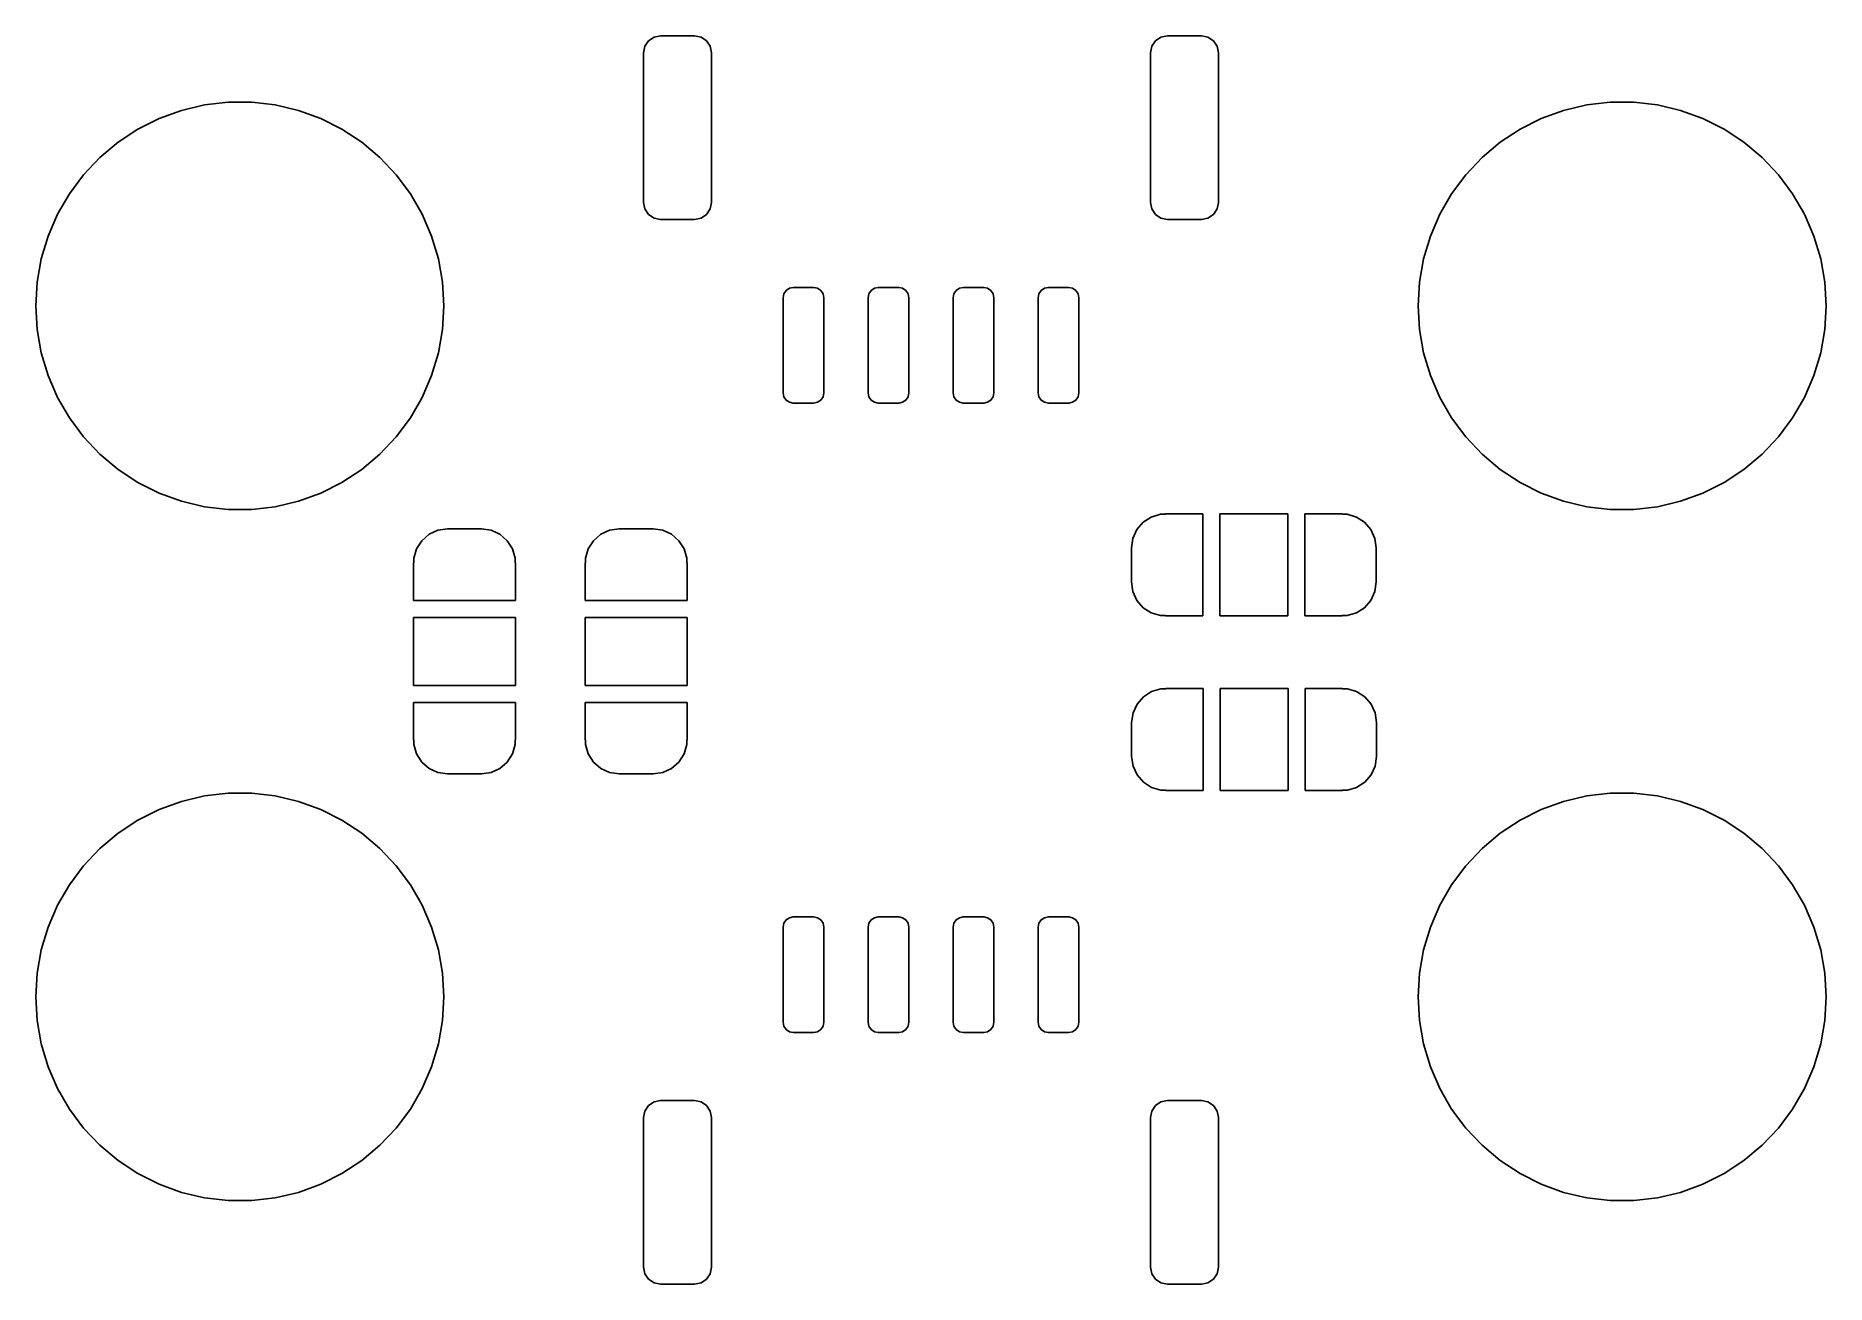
# Model space of a CAD drawing. Extents: x 3.88 to 4.92, y -3.17 to -2.44.
import ezdxf

# ---------------------------------------------------------------- set-up
doc = ezdxf.new("R2010")
doc.units = 0
doc.header["$MEASUREMENT"] = 0
doc.layers.add('BLACK', color=7, linetype='CONTINUOUS')

msp = doc.modelspace()

# ---------------------------------------------------------------- linework, layer by layer
at = {"layer": 'BLACK', "linetype": 'CONTINUOUS'}
for p, q in [((4.23654, -2.44658), (4.23974, -2.44445)), ((4.23974, -2.44445), (4.2435, -2.4437)), ((4.2435, -2.4437), (4.26319, -2.4437)), ((4.26319, -2.4437), (4.26696, -2.44445)), ((4.26696, -2.44445), (4.27015, -2.44658)), ((4.52985, -2.44658), (4.53304, -2.44445)), ((4.53304, -2.44445), (4.53681, -2.4437)), ((4.53681, -2.4437), (4.5565, -2.4437)), ((4.5565, -2.4437), (4.56026, -2.44445)), ((4.56026, -2.44445), (4.56346, -2.44658)), ((4.23366, -2.45354), (4.23441, -2.44978)), ((4.23366, -2.54016), (4.23366, -2.45354)), ((4.23441, -2.44978), (4.23654, -2.44658)), ((4.27015, -2.44658), (4.27228, -2.44978)), ((4.27228, -2.44978), (4.27303, -2.45354)), ((4.27303, -2.45354), (4.27303, -2.54016)), ((4.52697, -2.45354), (4.52772, -2.44978)), ((4.52697, -2.54016), (4.52697, -2.45354)), ((4.52772, -2.44978), (4.52985, -2.44658)), ((4.56346, -2.44658), (4.56559, -2.44978)), ((4.56559, -2.44978), (4.56634, -2.45354)), ((4.56634, -2.45354), (4.56634, -2.54016)), ((3.95322, -2.49155), (3.96613, -2.48685)), ((3.96613, -2.48685), (3.97949, -2.48368)), ((3.97949, -2.48368), (3.99313, -2.48209)), ((3.99313, -2.48209), (4.00687, -2.48209)), ((4.00687, -2.48209), (4.02051, -2.48368)), ((4.02051, -2.48368), (4.03387, -2.48685)), ((4.03387, -2.48685), (4.04678, -2.49155)), ((4.75322, -2.49155), (4.76613, -2.48685)), ((4.76613, -2.48685), (4.77949, -2.48368)), ((4.77949, -2.48368), (4.79313, -2.48209)), ((4.79313, -2.48209), (4.80687, -2.48209)), ((4.80687, -2.48209), (4.82051, -2.48368)), ((4.82051, -2.48368), (4.83387, -2.48685)), ((4.83387, -2.48685), (4.84678, -2.49155)), ((3.94094, -2.49771), (3.95322, -2.49155)), ((4.04678, -2.49155), (4.05906, -2.49771)), ((4.74094, -2.49771), (4.75322, -2.49155)), ((4.84678, -2.49155), (4.85906, -2.49771)), ((3.91895, -2.51409), (3.92947, -2.50526)), ((3.92947, -2.50526), (3.94094, -2.49771)), ((4.05906, -2.49771), (4.07053, -2.50526)), ((4.07053, -2.50526), (4.08105, -2.51409)), ((4.71895, -2.51409), (4.72947, -2.50526)), ((4.72947, -2.50526), (4.74094, -2.49771)), ((4.85906, -2.49771), (4.87053, -2.50526)), ((4.87053, -2.50526), (4.88105, -2.51409)), ((3.90952, -2.52408), (3.91895, -2.51409)), ((4.08105, -2.51409), (4.09048, -2.52408)), ((4.70952, -2.52408), (4.71895, -2.51409)), ((4.88105, -2.51409), (4.89048, -2.52408)), ((3.90132, -2.5351), (3.90952, -2.52408)), ((4.09048, -2.52408), (4.09868, -2.5351)), ((4.70132, -2.5351), (4.70952, -2.52408)), ((4.89048, -2.52408), (4.89868, -2.5351)), ((3.89445, -2.54699), (3.90132, -2.5351)), ((4.09868, -2.5351), (4.10555, -2.54699)), ((4.69445, -2.54699), (4.70132, -2.5351)), ((4.89868, -2.5351), (4.90555, -2.54699)), ((3.88901, -2.5596), (3.89445, -2.54699)), ((4.10555, -2.54699), (4.11099, -2.5596)), ((4.23441, -2.54392), (4.23366, -2.54016)), ((4.23654, -2.54712), (4.23441, -2.54392)), ((4.23974, -2.54925), (4.23654, -2.54712)), ((4.27015, -2.54712), (4.26696, -2.54925)), ((4.27228, -2.54392), (4.27015, -2.54712)), ((4.27303, -2.54016), (4.27228, -2.54392)), ((4.52772, -2.54392), (4.52697, -2.54016)), ((4.52985, -2.54712), (4.52772, -2.54392)), ((4.53304, -2.54925), (4.52985, -2.54712)), ((4.56346, -2.54712), (4.56026, -2.54925)), ((4.56559, -2.54392), (4.56346, -2.54712)), ((4.56634, -2.54016), (4.56559, -2.54392)), ((4.68901, -2.5596), (4.69445, -2.54699)), ((4.90555, -2.54699), (4.91099, -2.5596)), ((4.2435, -2.55), (4.23974, -2.54925)), ((4.26319, -2.55), (4.2435, -2.55)), ((4.26696, -2.54925), (4.26319, -2.55)), ((4.53681, -2.55), (4.53304, -2.54925)), ((4.5565, -2.55), (4.53681, -2.55)), ((4.56026, -2.54925), (4.5565, -2.55)), ((3.88507, -2.57276), (3.88901, -2.5596)), ((4.11099, -2.5596), (4.11493, -2.57276)), ((4.68507, -2.57276), (4.68901, -2.5596)), ((4.91099, -2.5596), (4.91493, -2.57276)), ((3.88269, -2.58629), (3.88507, -2.57276)), ((4.11493, -2.57276), (4.11731, -2.58629)), ((4.68269, -2.58629), (4.68507, -2.57276)), ((4.91493, -2.57276), (4.91731, -2.58629)), ((3.88189, -2.6), (3.88269, -2.58629)), ((4.11731, -2.58629), (4.11811, -2.6)), ((4.3161, -2.5911), (4.31802, -2.58982)), ((4.31802, -2.58982), (4.32028, -2.58937)), ((4.32028, -2.58937), (4.33209, -2.58937)), ((4.33209, -2.58937), (4.33435, -2.58982)), ((4.33435, -2.58982), (4.33626, -2.5911)), ((4.36531, -2.5911), (4.36723, -2.58982)), ((4.36723, -2.58982), (4.36949, -2.58937)), ((4.36949, -2.58937), (4.3813, -2.58937)), ((4.3813, -2.58937), (4.38356, -2.58982)), ((4.38356, -2.58982), (4.38548, -2.5911)), ((4.41452, -2.5911), (4.41644, -2.58982)), ((4.41644, -2.58982), (4.4187, -2.58937)), ((4.4187, -2.58937), (4.43051, -2.58937)), ((4.43051, -2.58937), (4.43277, -2.58982)), ((4.43277, -2.58982), (4.43469, -2.5911)), ((4.46374, -2.5911), (4.46565, -2.58982)), ((4.46565, -2.58982), (4.46791, -2.58937)), ((4.46791, -2.58937), (4.47972, -2.58937)), ((4.47972, -2.58937), (4.48198, -2.58982)), ((4.48198, -2.58982), (4.4839, -2.5911)), ((4.68189, -2.6), (4.68269, -2.58629)), ((4.91731, -2.58629), (4.91811, -2.6)), ((3.88269, -2.61371), (3.88189, -2.6)), ((4.11811, -2.6), (4.11731, -2.61371)), ((4.31437, -2.59528), (4.31482, -2.59302)), ((4.31437, -2.65039), (4.31437, -2.59528)), ((4.31482, -2.59302), (4.3161, -2.5911)), ((4.33626, -2.5911), (4.33754, -2.59302)), ((4.33754, -2.59302), (4.33799, -2.59528)), ((4.33799, -2.59528), (4.33799, -2.65039)), ((4.36358, -2.59528), (4.36403, -2.59302)), ((4.36358, -2.65039), (4.36358, -2.59528)), ((4.36403, -2.59302), (4.36531, -2.5911)), ((4.38548, -2.5911), (4.38676, -2.59302)), ((4.38676, -2.59302), (4.3872, -2.59528)), ((4.3872, -2.59528), (4.3872, -2.65039)), ((4.4128, -2.59528), (4.41324, -2.59302)), ((4.4128, -2.65039), (4.4128, -2.59528)), ((4.41324, -2.59302), (4.41452, -2.5911)), ((4.43469, -2.5911), (4.43597, -2.59302)), ((4.43597, -2.59302), (4.43642, -2.59528)), ((4.43642, -2.59528), (4.43642, -2.65039)), ((4.46201, -2.59528), (4.46246, -2.59302)), ((4.46201, -2.65039), (4.46201, -2.59528)), ((4.46246, -2.59302), (4.46374, -2.5911)), ((4.4839, -2.5911), (4.48518, -2.59302)), ((4.48518, -2.59302), (4.48563, -2.59528)), ((4.48563, -2.59528), (4.48563, -2.65039)), ((4.68269, -2.61371), (4.68189, -2.6)), ((4.91811, -2.6), (4.91731, -2.61371)), ((3.88507, -2.62724), (3.88269, -2.61371)), ((4.11731, -2.61371), (4.11493, -2.62724)), ((4.68507, -2.62724), (4.68269, -2.61371)), ((4.91731, -2.61371), (4.91493, -2.62724)), ((3.88901, -2.6404), (3.88507, -2.62724)), ((4.11493, -2.62724), (4.11099, -2.6404)), ((4.68901, -2.6404), (4.68507, -2.62724)), ((4.91493, -2.62724), (4.91099, -2.6404)), ((3.89445, -2.65301), (3.88901, -2.6404)), ((4.11099, -2.6404), (4.10555, -2.65301)), ((4.69445, -2.65301), (4.68901, -2.6404)), ((4.91099, -2.6404), (4.90555, -2.65301)), ((4.31482, -2.65265), (4.31437, -2.65039)), ((4.3161, -2.65457), (4.31482, -2.65265)), ((4.33754, -2.65265), (4.33626, -2.65457)), ((4.33799, -2.65039), (4.33754, -2.65265)), ((4.36403, -2.65265), (4.36358, -2.65039)), ((4.36531, -2.65457), (4.36403, -2.65265)), ((4.38676, -2.65265), (4.38548, -2.65457)), ((4.3872, -2.65039), (4.38676, -2.65265)), ((4.41324, -2.65265), (4.4128, -2.65039)), ((4.41452, -2.65457), (4.41324, -2.65265)), ((4.43597, -2.65265), (4.43469, -2.65457)), ((4.43642, -2.65039), (4.43597, -2.65265)), ((4.46246, -2.65265), (4.46201, -2.65039)), ((4.46374, -2.65457), (4.46246, -2.65265)), ((4.48518, -2.65265), (4.4839, -2.65457)), ((4.48563, -2.65039), (4.48518, -2.65265)), ((3.90132, -2.6649), (3.89445, -2.65301)), ((4.10555, -2.65301), (4.09868, -2.6649)), ((4.31802, -2.65585), (4.3161, -2.65457)), ((4.32028, -2.6563), (4.31802, -2.65585)), ((4.33209, -2.6563), (4.32028, -2.6563)), ((4.33435, -2.65585), (4.33209, -2.6563)), ((4.33626, -2.65457), (4.33435, -2.65585)), ((4.36723, -2.65585), (4.36531, -2.65457)), ((4.36949, -2.6563), (4.36723, -2.65585)), ((4.3813, -2.6563), (4.36949, -2.6563)), ((4.38356, -2.65585), (4.3813, -2.6563)), ((4.38548, -2.65457), (4.38356, -2.65585)), ((4.41644, -2.65585), (4.41452, -2.65457)), ((4.4187, -2.6563), (4.41644, -2.65585)), ((4.43051, -2.6563), (4.4187, -2.6563)), ((4.43277, -2.65585), (4.43051, -2.6563)), ((4.43469, -2.65457), (4.43277, -2.65585)), ((4.46565, -2.65585), (4.46374, -2.65457)), ((4.46791, -2.6563), (4.46565, -2.65585)), ((4.47972, -2.6563), (4.46791, -2.6563)), ((4.48198, -2.65585), (4.47972, -2.6563)), ((4.4839, -2.65457), (4.48198, -2.65585)), ((4.70132, -2.6649), (4.69445, -2.65301)), ((4.90555, -2.65301), (4.89868, -2.6649)), ((3.90952, -2.67592), (3.90132, -2.6649)), ((4.09868, -2.6649), (4.09048, -2.67592)), ((4.70952, -2.67592), (4.70132, -2.6649)), ((4.89868, -2.6649), (4.89048, -2.67592)), ((3.91895, -2.68591), (3.90952, -2.67592)), ((4.09048, -2.67592), (4.08105, -2.68591)), ((4.71895, -2.68591), (4.70952, -2.67592)), ((4.89048, -2.67592), (4.88105, -2.68591)), ((3.92947, -2.69474), (3.91895, -2.68591)), ((4.08105, -2.68591), (4.07053, -2.69474)), ((4.72947, -2.69474), (4.71895, -2.68591)), ((4.88105, -2.68591), (4.87053, -2.69474)), ((3.94094, -2.70229), (3.92947, -2.69474)), ((3.95322, -2.70845), (3.94094, -2.70229)), ((4.05906, -2.70229), (4.04678, -2.70845)), ((4.07053, -2.69474), (4.05906, -2.70229)), ((4.74094, -2.70229), (4.72947, -2.69474)), ((4.75322, -2.70845), (4.74094, -2.70229)), ((4.85906, -2.70229), (4.84678, -2.70845)), ((4.87053, -2.69474), (4.85906, -2.70229)), ((3.96613, -2.71315), (3.95322, -2.70845)), ((3.97949, -2.71632), (3.96613, -2.71315)), ((4.03387, -2.71315), (4.02051, -2.71632)), ((4.04678, -2.70845), (4.03387, -2.71315)), ((4.76613, -2.71315), (4.75322, -2.70845)), ((4.77949, -2.71632), (4.76613, -2.71315)), ((4.83387, -2.71315), (4.82051, -2.71632)), ((4.84678, -2.70845), (4.83387, -2.71315)), ((3.99313, -2.71791), (3.97949, -2.71632)), ((4.00687, -2.71791), (3.99313, -2.71791)), ((4.02051, -2.71632), (4.00687, -2.71791)), ((4.52275, -2.72528), (4.52746, -2.72225)), ((4.52746, -2.72225), (4.53284, -2.72067)), ((4.53284, -2.72067), (4.53564, -2.72067)), ((4.53564, -2.72067), (4.53564, -2.72047)), ((4.53564, -2.72047), (4.55729, -2.72047)), ((4.55729, -2.72047), (4.55729, -2.77953)), ((4.56713, -2.77953), (4.56713, -2.72047)), ((4.56713, -2.72047), (4.6065, -2.72047)), ((4.6065, -2.72047), (4.6065, -2.77953)), ((4.61635, -2.77953), (4.61635, -2.72047)), ((4.61635, -2.72047), (4.638, -2.72047)), ((4.638, -2.72047), (4.638, -2.72067)), ((4.638, -2.72067), (4.6408, -2.72067)), ((4.6408, -2.72067), (4.64618, -2.72225)), ((4.64618, -2.72225), (4.65089, -2.72528)), ((4.79313, -2.71791), (4.77949, -2.71632)), ((4.80687, -2.71791), (4.79313, -2.71791)), ((4.82051, -2.71632), (4.80687, -2.71791)), ((4.10528, -2.73593), (4.10951, -2.73226)), ((4.10951, -2.73226), (4.11461, -2.72993)), ((4.11461, -2.72993), (4.12016, -2.72913)), ((4.12016, -2.72913), (4.13984, -2.72913)), ((4.13984, -2.72913), (4.14539, -2.72993)), ((4.14539, -2.72993), (4.15049, -2.73226)), ((4.15049, -2.73226), (4.15472, -2.73593)), ((4.20467, -2.73593), (4.2089, -2.73226)), ((4.2089, -2.73226), (4.214, -2.72993)), ((4.214, -2.72993), (4.21955, -2.72913)), ((4.21955, -2.72913), (4.23923, -2.72913)), ((4.23923, -2.72913), (4.24478, -2.72993)), ((4.24478, -2.72993), (4.24987, -2.73226)), ((4.24987, -2.73226), (4.25411, -2.73593)), ((4.51595, -2.74016), (4.51675, -2.73461)), ((4.51675, -2.73461), (4.51908, -2.72951)), ((4.51908, -2.72951), (4.52275, -2.72528)), ((4.65089, -2.72528), (4.65456, -2.72951)), ((4.65456, -2.72951), (4.65689, -2.73461)), ((4.65689, -2.73461), (4.65769, -2.74016)), ((4.10067, -2.74602), (4.10225, -2.74064)), ((4.10225, -2.74064), (4.10528, -2.73593)), ((4.15472, -2.73593), (4.15775, -2.74064)), ((4.15775, -2.74064), (4.15933, -2.74602)), ((4.20006, -2.74602), (4.20164, -2.74064)), ((4.20164, -2.74064), (4.20467, -2.73593)), ((4.25411, -2.73593), (4.25714, -2.74064)), ((4.25714, -2.74064), (4.25872, -2.74602)), ((4.51595, -2.75984), (4.51595, -2.74016)), ((4.65769, -2.74016), (4.65769, -2.75984)), ((4.10047, -2.77047), (4.10047, -2.74882)), ((4.10047, -2.74882), (4.10067, -2.74882)), ((4.10067, -2.74882), (4.10067, -2.74602)), ((4.15933, -2.74602), (4.15933, -2.74882)), ((4.15933, -2.74882), (4.15953, -2.74882)), ((4.15953, -2.74882), (4.15953, -2.77047)), ((4.19986, -2.77047), (4.19986, -2.74882)), ((4.19986, -2.74882), (4.20006, -2.74882)), ((4.20006, -2.74882), (4.20006, -2.74602)), ((4.25872, -2.74602), (4.25872, -2.74882)), ((4.25872, -2.74882), (4.25892, -2.74882)), ((4.25892, -2.74882), (4.25892, -2.77047)), ((4.51675, -2.76539), (4.51595, -2.75984)), ((4.51908, -2.77049), (4.51675, -2.76539)), ((4.65689, -2.76539), (4.65456, -2.77049)), ((4.65769, -2.75984), (4.65689, -2.76539)), ((4.15953, -2.77047), (4.10047, -2.77047)), ((4.25892, -2.77047), (4.19986, -2.77047)), ((4.52275, -2.77472), (4.51908, -2.77049)), ((4.52746, -2.77775), (4.52275, -2.77472)), ((4.65089, -2.77472), (4.64618, -2.77775)), ((4.65456, -2.77049), (4.65089, -2.77472)), ((4.10047, -2.81969), (4.10047, -2.78031)), ((4.10047, -2.78031), (4.15953, -2.78031)), ((4.15953, -2.78031), (4.15953, -2.81969)), ((4.19986, -2.81969), (4.19986, -2.78031)), ((4.19986, -2.78031), (4.25892, -2.78031)), ((4.25892, -2.78031), (4.25892, -2.81969)), ((4.53284, -2.77933), (4.52746, -2.77775)), ((4.53564, -2.77933), (4.53284, -2.77933)), ((4.53564, -2.77953), (4.53564, -2.77933)), ((4.55729, -2.77953), (4.53564, -2.77953)), ((4.6065, -2.77953), (4.56713, -2.77953)), ((4.638, -2.77953), (4.61635, -2.77953)), ((4.6408, -2.77933), (4.638, -2.77933)), ((4.638, -2.77933), (4.638, -2.77953)), ((4.64618, -2.77775), (4.6408, -2.77933)), ((4.15953, -2.81969), (4.10047, -2.81969)), ((4.25892, -2.81969), (4.19986, -2.81969)), ((4.51926, -2.83051), (4.52293, -2.82628)), ((4.52293, -2.82628), (4.52764, -2.82325)), ((4.52764, -2.82325), (4.53302, -2.82167)), ((4.53302, -2.82167), (4.53582, -2.82167)), ((4.53582, -2.82167), (4.53582, -2.82147)), ((4.53582, -2.82147), (4.55747, -2.82147)), ((4.55747, -2.82147), (4.55747, -2.88053)), ((4.56731, -2.88053), (4.56731, -2.82147)), ((4.56731, -2.82147), (4.60669, -2.82147)), ((4.60669, -2.82147), (4.60669, -2.88053)), ((4.61653, -2.88053), (4.61653, -2.82147)), ((4.61653, -2.82147), (4.63818, -2.82147)), ((4.63818, -2.82147), (4.63818, -2.82167)), ((4.63818, -2.82167), (4.64098, -2.82167)), ((4.64098, -2.82167), (4.64636, -2.82325)), ((4.64636, -2.82325), (4.65107, -2.82628)), ((4.65107, -2.82628), (4.65474, -2.83051)), ((4.10047, -2.85118), (4.10047, -2.82953)), ((4.10047, -2.82953), (4.15953, -2.82953)), ((4.15953, -2.82953), (4.15953, -2.85118)), ((4.19986, -2.85118), (4.19986, -2.82953)), ((4.19986, -2.82953), (4.25892, -2.82953)), ((4.25892, -2.82953), (4.25892, -2.85118)), ((4.51613, -2.84116), (4.51693, -2.83561)), ((4.51693, -2.83561), (4.51926, -2.83051)), ((4.65474, -2.83051), (4.65707, -2.83561)), ((4.65707, -2.83561), (4.65787, -2.84116)), ((4.51613, -2.86084), (4.51613, -2.84116)), ((4.65787, -2.84116), (4.65787, -2.86084)), ((4.10067, -2.85118), (4.10047, -2.85118)), ((4.10067, -2.85398), (4.10067, -2.85118)), ((4.10225, -2.85936), (4.10067, -2.85398)), ((4.10528, -2.86407), (4.10225, -2.85936)), ((4.15775, -2.85936), (4.15472, -2.86407)), ((4.15933, -2.85398), (4.15775, -2.85936)), ((4.15953, -2.85118), (4.15933, -2.85118)), ((4.15933, -2.85118), (4.15933, -2.85398)), ((4.20006, -2.85118), (4.19986, -2.85118)), ((4.20006, -2.85398), (4.20006, -2.85118)), ((4.20164, -2.85936), (4.20006, -2.85398)), ((4.20467, -2.86407), (4.20164, -2.85936)), ((4.25714, -2.85936), (4.25411, -2.86407)), ((4.25872, -2.85398), (4.25714, -2.85936)), ((4.25892, -2.85118), (4.25872, -2.85118)), ((4.25872, -2.85118), (4.25872, -2.85398)), ((4.10951, -2.86774), (4.10528, -2.86407)), ((4.11461, -2.87007), (4.10951, -2.86774)), ((4.12016, -2.87087), (4.11461, -2.87007)), ((4.14539, -2.87007), (4.13984, -2.87087)), ((4.15049, -2.86774), (4.14539, -2.87007)), ((4.15472, -2.86407), (4.15049, -2.86774)), ((4.2089, -2.86774), (4.20467, -2.86407)), ((4.214, -2.87007), (4.2089, -2.86774)), ((4.21955, -2.87087), (4.214, -2.87007)), ((4.24478, -2.87007), (4.23923, -2.87087)), ((4.24987, -2.86774), (4.24478, -2.87007)), ((4.25411, -2.86407), (4.24987, -2.86774)), ((4.51693, -2.86639), (4.51613, -2.86084)), ((4.51926, -2.87149), (4.51693, -2.86639)), ((4.65707, -2.86639), (4.65474, -2.87149)), ((4.65787, -2.86084), (4.65707, -2.86639)), ((4.13984, -2.87087), (4.12016, -2.87087)), ((4.23923, -2.87087), (4.21955, -2.87087)), ((4.52293, -2.87572), (4.51926, -2.87149)), ((4.52764, -2.87875), (4.52293, -2.87572)), ((4.53302, -2.88033), (4.52764, -2.87875)), ((4.53582, -2.88033), (4.53302, -2.88033)), ((4.53582, -2.88053), (4.53582, -2.88033)), ((4.55747, -2.88053), (4.53582, -2.88053)), ((4.60669, -2.88053), (4.56731, -2.88053)), ((4.63818, -2.88053), (4.61653, -2.88053)), ((4.64098, -2.88033), (4.63818, -2.88033)), ((4.63818, -2.88033), (4.63818, -2.88053)), ((4.64636, -2.87875), (4.64098, -2.88033)), ((4.65107, -2.87572), (4.64636, -2.87875)), ((4.65474, -2.87149), (4.65107, -2.87572)), ((3.95322, -2.89155), (3.96613, -2.88685)), ((3.96613, -2.88685), (3.97949, -2.88368)), ((3.97949, -2.88368), (3.99313, -2.88209)), ((3.99313, -2.88209), (4.00687, -2.88209)), ((4.00687, -2.88209), (4.02051, -2.88368)), ((4.02051, -2.88368), (4.03387, -2.88685)), ((4.03387, -2.88685), (4.04678, -2.89155)), ((4.75322, -2.89155), (4.76613, -2.88685)), ((4.76613, -2.88685), (4.77949, -2.88368)), ((4.77949, -2.88368), (4.79313, -2.88209)), ((4.79313, -2.88209), (4.80687, -2.88209)), ((4.80687, -2.88209), (4.82051, -2.88368)), ((4.82051, -2.88368), (4.83387, -2.88685)), ((4.83387, -2.88685), (4.84678, -2.89155)), ((3.92947, -2.90526), (3.94094, -2.89771)), ((3.94094, -2.89771), (3.95322, -2.89155)), ((4.04678, -2.89155), (4.05906, -2.89771)), ((4.05906, -2.89771), (4.07053, -2.90526)), ((4.72947, -2.90526), (4.74094, -2.89771)), ((4.74094, -2.89771), (4.75322, -2.89155)), ((4.84678, -2.89155), (4.85906, -2.89771)), ((4.85906, -2.89771), (4.87053, -2.90526)), ((3.91895, -2.91409), (3.92947, -2.90526)), ((4.07053, -2.90526), (4.08105, -2.91409)), ((4.71895, -2.91409), (4.72947, -2.90526)), ((4.87053, -2.90526), (4.88105, -2.91409)), ((3.90952, -2.92408), (3.91895, -2.91409)), ((4.08105, -2.91409), (4.09048, -2.92408)), ((4.70952, -2.92408), (4.71895, -2.91409)), ((4.88105, -2.91409), (4.89048, -2.92408)), ((3.90132, -2.9351), (3.90952, -2.92408)), ((4.09048, -2.92408), (4.09868, -2.9351)), ((4.70132, -2.9351), (4.70952, -2.92408)), ((4.89048, -2.92408), (4.89868, -2.9351)), ((3.89445, -2.94699), (3.90132, -2.9351)), ((4.09868, -2.9351), (4.10555, -2.94699)), ((4.69445, -2.94699), (4.70132, -2.9351)), ((4.89868, -2.9351), (4.90555, -2.94699)), ((3.88901, -2.9596), (3.89445, -2.94699)), ((4.10555, -2.94699), (4.11099, -2.9596)), ((4.68901, -2.9596), (4.69445, -2.94699)), ((4.90555, -2.94699), (4.91099, -2.9596)), ((3.88507, -2.97276), (3.88901, -2.9596)), ((4.11099, -2.9596), (4.11493, -2.97276)), ((4.31437, -2.95961), (4.31482, -2.95735)), ((4.31437, -3.01472), (4.31437, -2.95961)), ((4.31482, -2.95735), (4.3161, -2.95543)), ((4.3161, -2.95543), (4.31802, -2.95415)), ((4.31802, -2.95415), (4.32028, -2.9537)), ((4.32028, -2.9537), (4.33209, -2.9537)), ((4.33209, -2.9537), (4.33435, -2.95415)), ((4.33435, -2.95415), (4.33626, -2.95543)), ((4.33626, -2.95543), (4.33754, -2.95735)), ((4.33754, -2.95735), (4.33799, -2.95961)), ((4.33799, -2.95961), (4.33799, -3.01472)), ((4.36358, -2.95961), (4.36403, -2.95735)), ((4.36358, -3.01472), (4.36358, -2.95961)), ((4.36403, -2.95735), (4.36531, -2.95543)), ((4.36531, -2.95543), (4.36723, -2.95415)), ((4.36723, -2.95415), (4.36949, -2.9537)), ((4.36949, -2.9537), (4.3813, -2.9537)), ((4.3813, -2.9537), (4.38356, -2.95415)), ((4.38356, -2.95415), (4.38548, -2.95543)), ((4.38548, -2.95543), (4.38676, -2.95735)), ((4.38676, -2.95735), (4.3872, -2.95961)), ((4.3872, -2.95961), (4.3872, -3.01472)), ((4.4128, -2.95961), (4.41324, -2.95735)), ((4.4128, -3.01472), (4.4128, -2.95961)), ((4.41324, -2.95735), (4.41452, -2.95543)), ((4.41452, -2.95543), (4.41644, -2.95415)), ((4.41644, -2.95415), (4.4187, -2.9537)), ((4.4187, -2.9537), (4.43051, -2.9537)), ((4.43051, -2.9537), (4.43277, -2.95415)), ((4.43277, -2.95415), (4.43469, -2.95543)), ((4.43469, -2.95543), (4.43597, -2.95735)), ((4.43597, -2.95735), (4.43642, -2.95961)), ((4.43642, -2.95961), (4.43642, -3.01472)), ((4.46201, -2.95961), (4.46246, -2.95735)), ((4.46201, -3.01472), (4.46201, -2.95961)), ((4.46246, -2.95735), (4.46374, -2.95543)), ((4.46374, -2.95543), (4.46565, -2.95415)), ((4.46565, -2.95415), (4.46791, -2.9537)), ((4.46791, -2.9537), (4.47972, -2.9537)), ((4.47972, -2.9537), (4.48198, -2.95415)), ((4.48198, -2.95415), (4.4839, -2.95543)), ((4.4839, -2.95543), (4.48518, -2.95735)), ((4.48518, -2.95735), (4.48563, -2.95961)), ((4.48563, -2.95961), (4.48563, -3.01472)), ((4.68507, -2.97276), (4.68901, -2.9596)), ((4.91099, -2.9596), (4.91493, -2.97276)), ((3.88269, -2.98629), (3.88507, -2.97276)), ((4.11493, -2.97276), (4.11731, -2.98629)), ((4.68269, -2.98629), (4.68507, -2.97276)), ((4.91493, -2.97276), (4.91731, -2.98629)), ((3.88189, -3), (3.88269, -2.98629)), ((4.11731, -2.98629), (4.11811, -3)), ((4.68189, -3), (4.68269, -2.98629)), ((4.91731, -2.98629), (4.91811, -3)), ((3.88269, -3.01371), (3.88189, -3)), ((4.11811, -3), (4.11731, -3.01371)), ((4.68269, -3.01371), (4.68189, -3)), ((4.91811, -3), (4.91731, -3.01371)), ((3.88507, -3.02724), (3.88269, -3.01371)), ((4.11731, -3.01371), (4.11493, -3.02724)), ((4.31482, -3.01698), (4.31437, -3.01472)), ((4.33799, -3.01472), (4.33754, -3.01698)), ((4.36403, -3.01698), (4.36358, -3.01472)), ((4.3872, -3.01472), (4.38676, -3.01698)), ((4.41324, -3.01698), (4.4128, -3.01472)), ((4.43642, -3.01472), (4.43597, -3.01698)), ((4.46246, -3.01698), (4.46201, -3.01472)), ((4.48563, -3.01472), (4.48518, -3.01698)), ((4.68507, -3.02724), (4.68269, -3.01371)), ((4.91731, -3.01371), (4.91493, -3.02724)), ((4.3161, -3.0189), (4.31482, -3.01698)), ((4.31802, -3.02018), (4.3161, -3.0189)), ((4.32028, -3.02063), (4.31802, -3.02018)), ((4.33209, -3.02063), (4.32028, -3.02063)), ((4.33435, -3.02018), (4.33209, -3.02063)), ((4.33626, -3.0189), (4.33435, -3.02018)), ((4.33754, -3.01698), (4.33626, -3.0189)), ((4.36531, -3.0189), (4.36403, -3.01698)), ((4.36723, -3.02018), (4.36531, -3.0189)), ((4.36949, -3.02063), (4.36723, -3.02018)), ((4.3813, -3.02063), (4.36949, -3.02063)), ((4.38356, -3.02018), (4.3813, -3.02063)), ((4.38548, -3.0189), (4.38356, -3.02018)), ((4.38676, -3.01698), (4.38548, -3.0189)), ((4.41452, -3.0189), (4.41324, -3.01698)), ((4.41644, -3.02018), (4.41452, -3.0189)), ((4.4187, -3.02063), (4.41644, -3.02018)), ((4.43051, -3.02063), (4.4187, -3.02063)), ((4.43277, -3.02018), (4.43051, -3.02063)), ((4.43469, -3.0189), (4.43277, -3.02018)), ((4.43597, -3.01698), (4.43469, -3.0189)), ((4.46374, -3.0189), (4.46246, -3.01698)), ((4.46565, -3.02018), (4.46374, -3.0189)), ((4.46791, -3.02063), (4.46565, -3.02018)), ((4.47972, -3.02063), (4.46791, -3.02063)), ((4.48198, -3.02018), (4.47972, -3.02063)), ((4.4839, -3.0189), (4.48198, -3.02018)), ((4.48518, -3.01698), (4.4839, -3.0189)), ((3.88901, -3.0404), (3.88507, -3.02724)), ((4.11493, -3.02724), (4.11099, -3.0404)), ((4.68901, -3.0404), (4.68507, -3.02724)), ((4.91493, -3.02724), (4.91099, -3.0404)), ((3.89445, -3.05301), (3.88901, -3.0404)), ((4.11099, -3.0404), (4.10555, -3.05301)), ((4.69445, -3.05301), (4.68901, -3.0404)), ((4.91099, -3.0404), (4.90555, -3.05301)), ((3.90132, -3.0649), (3.89445, -3.05301)), ((4.10555, -3.05301), (4.09868, -3.0649)), ((4.70132, -3.0649), (4.69445, -3.05301)), ((4.90555, -3.05301), (4.89868, -3.0649)), ((3.90952, -3.07592), (3.90132, -3.0649)), ((4.09868, -3.0649), (4.09048, -3.07592)), ((4.23366, -3.06984), (4.23441, -3.06608)), ((4.23441, -3.06608), (4.23654, -3.06288)), ((4.23654, -3.06288), (4.23974, -3.06075)), ((4.23974, -3.06075), (4.2435, -3.06)), ((4.2435, -3.06), (4.26319, -3.06)), ((4.26319, -3.06), (4.26696, -3.06075)), ((4.26696, -3.06075), (4.27015, -3.06288)), ((4.27015, -3.06288), (4.27228, -3.06608)), ((4.27228, -3.06608), (4.27303, -3.06984)), ((4.52697, -3.06984), (4.52772, -3.06608)), ((4.52772, -3.06608), (4.52985, -3.06288)), ((4.52985, -3.06288), (4.53304, -3.06075)), ((4.53304, -3.06075), (4.53681, -3.06)), ((4.53681, -3.06), (4.5565, -3.06)), ((4.5565, -3.06), (4.56026, -3.06075)), ((4.56026, -3.06075), (4.56346, -3.06288)), ((4.56346, -3.06288), (4.56559, -3.06608)), ((4.56559, -3.06608), (4.56634, -3.06984)), ((4.70952, -3.07592), (4.70132, -3.0649)), ((4.89868, -3.0649), (4.89048, -3.07592)), ((3.91895, -3.08591), (3.90952, -3.07592)), ((4.09048, -3.07592), (4.08105, -3.08591)), ((4.23366, -3.15646), (4.23366, -3.06984)), ((4.27303, -3.06984), (4.27303, -3.15646)), ((4.52697, -3.15646), (4.52697, -3.06984)), ((4.56634, -3.06984), (4.56634, -3.15646)), ((4.71895, -3.08591), (4.70952, -3.07592)), ((4.89048, -3.07592), (4.88105, -3.08591)), ((3.92947, -3.09474), (3.91895, -3.08591)), ((4.08105, -3.08591), (4.07053, -3.09474)), ((4.72947, -3.09474), (4.71895, -3.08591)), ((4.88105, -3.08591), (4.87053, -3.09474)), ((3.94094, -3.10229), (3.92947, -3.09474)), ((4.07053, -3.09474), (4.05906, -3.10229)), ((4.74094, -3.10229), (4.72947, -3.09474)), ((4.87053, -3.09474), (4.85906, -3.10229)), ((3.95322, -3.10845), (3.94094, -3.10229)), ((3.96613, -3.11315), (3.95322, -3.10845)), ((4.04678, -3.10845), (4.03387, -3.11315)), ((4.05906, -3.10229), (4.04678, -3.10845)), ((4.75322, -3.10845), (4.74094, -3.10229)), ((4.76613, -3.11315), (4.75322, -3.10845)), ((4.84678, -3.10845), (4.83387, -3.11315)), ((4.85906, -3.10229), (4.84678, -3.10845)), ((3.97949, -3.11632), (3.96613, -3.11315)), ((3.99313, -3.11791), (3.97949, -3.11632)), ((4.00687, -3.11791), (3.99313, -3.11791)), ((4.02051, -3.11632), (4.00687, -3.11791)), ((4.03387, -3.11315), (4.02051, -3.11632)), ((4.77949, -3.11632), (4.76613, -3.11315)), ((4.79313, -3.11791), (4.77949, -3.11632)), ((4.80687, -3.11791), (4.79313, -3.11791)), ((4.82051, -3.11632), (4.80687, -3.11791)), ((4.83387, -3.11315), (4.82051, -3.11632)), ((4.23441, -3.16022), (4.23366, -3.15646)), ((4.23654, -3.16342), (4.23441, -3.16022)), ((4.27228, -3.16022), (4.27015, -3.16342)), ((4.27303, -3.15646), (4.27228, -3.16022)), ((4.52772, -3.16022), (4.52697, -3.15646)), ((4.52985, -3.16342), (4.52772, -3.16022)), ((4.56559, -3.16022), (4.56346, -3.16342)), ((4.56634, -3.15646), (4.56559, -3.16022)), ((4.23974, -3.16555), (4.23654, -3.16342)), ((4.2435, -3.1663), (4.23974, -3.16555)), ((4.26319, -3.1663), (4.2435, -3.1663)), ((4.26696, -3.16555), (4.26319, -3.1663)), ((4.27015, -3.16342), (4.26696, -3.16555)), ((4.53304, -3.16555), (4.52985, -3.16342)), ((4.53681, -3.1663), (4.53304, -3.16555)), ((4.5565, -3.1663), (4.53681, -3.1663)), ((4.56026, -3.16555), (4.5565, -3.1663)), ((4.56346, -3.16342), (4.56026, -3.16555))]:
    msp.add_line(p, q, dxfattribs=at)

doc.saveas('drawing.dxf')
